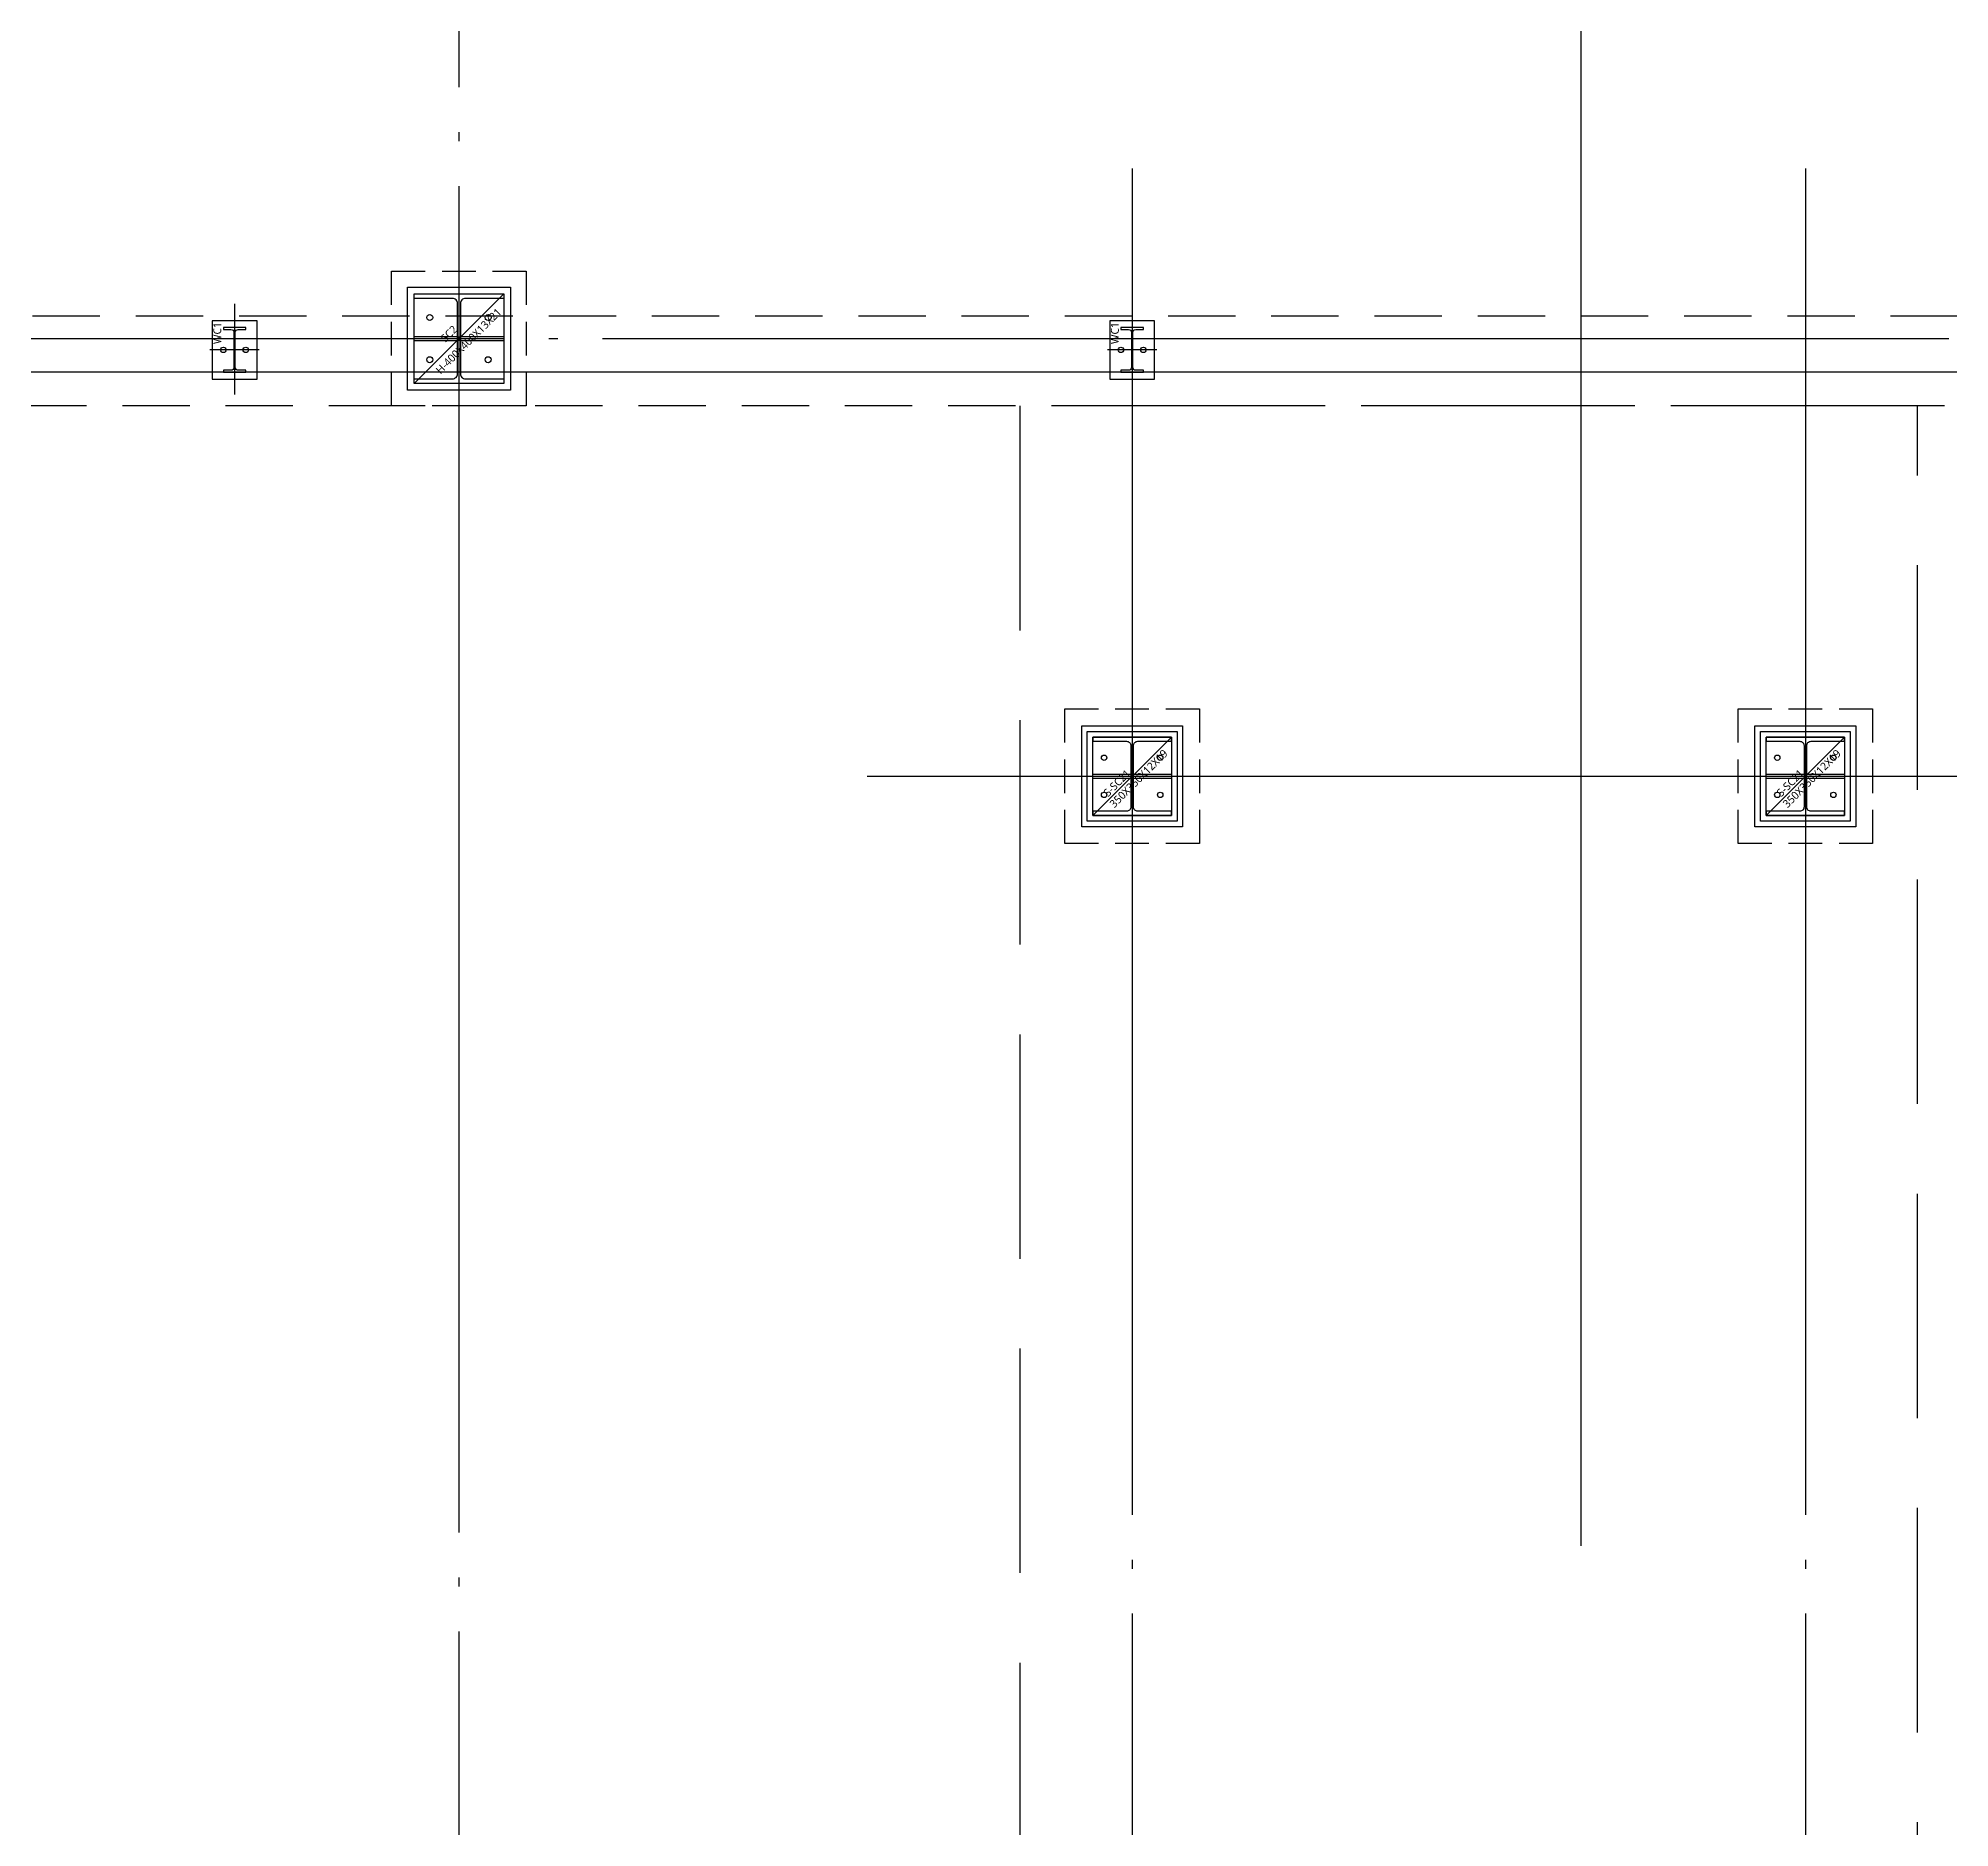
# Model space of a CAD drawing. Header units: millimetres. Extents: x -734060 to 504600, y -7739 to 118800.
# Drawn here: x -235775 to -227256, y 36265 to 44239 of the extents above; entities that cross this region are included whole.
import ezdxf
from ezdxf.enums import TextEntityAlignment as Align

# ---------------------------------------------------------------- set-up
doc = ezdxf.new("R2010")
doc.units = ezdxf.units.MM
doc.header["$LTSCALE"] = 200
for name, pattern in [('CEN-GAUN', [32.2, 30, -1, 0.2, -1]), ('CONTINOUS', [0]), ('DASH', [0.35, 0.25, -0.1]), ('H3', [3, 2, -1]), ('HID', [2.3, 1.5, -0.8]), ('HIDDEN', [0.375, 0.25, -0.125])]:
    doc.linetypes.add(name, pattern=pattern)
doc.layers.get('DEFPOINTS').update_dxf_attribs({"color": 137})
for name, color, linetype in [('0-S-col', 4, 'Continuous'), ('0-기초', 4, 'H3'), ('09GIRDER', 2, 'Continuous'), ('CEN', 1, 'CEN-GAUN'), ('ETC', 8, 'Continuous'), ('G', 3, 'Continuous'), ('HAT-INS', 250, 'Continuous'), ('STEEL BASE', 13, 'Continuous'), ('WAL', 3, 'Continuous'), ('Z-하부구조체', 6, 'HIDDEN')]:
    doc.layers.add(name, color=color, linetype=linetype)
doc.layers.add('TEMP', color=171, linetype='Continuous', plot=False)
doc.styles.add('스타일1', font='malgun.ttf')

# ---------------------------------------------------------------- blocks, each defined once
blk = doc.blocks.new('X-CEN11')
at = {"layer": 'CEN', "color": 14, "linetype": 'CONTINOUS'}
blk.add_line((66000, 4216.4), (66000, -48378.3), dxfattribs=at)
blk = doc.blocks.new('X-CEN')
at = {"layer": 'CEN'}
for p, q in [((61000, 9200), (61000, -53000)), ((64000, -42241.2), (64000, -73656.4)), ((67000, -42241.2), (67000, -73656.4)), ((-9200, -43000), (76000, -43000)), ((62818.8, -44950), (76000, -44950))]:
    blk.add_line(p, q, dxfattribs=at)
blk = doc.blocks.new('S-SC21')
at = {"layer": '0-S-col'}
blk.add_lwpolyline([(-175, -175), (175, -175), (175, -156), (25.2, -156, -0.414214), (6, -136.8), (6, 136.7, -0.414214), (25.2, 156), (175, 156), (175, 175), (-175, 175), (-175, 156), (-25.2, 156, -0.414214), (-6, 136.7), (-6, -136.8, -0.414214), (-25.2, -156), (-175, -156)], format="xyb", close=True, dxfattribs=at)
at = {"layer": 'DEFPOINTS'}
blk.add_line((-175, -175), (175, 175), dxfattribs=at)
for points in [[(-200, 200), (200, 200), (200, -200), (-200, -200)], [(-175, 175), (175, 175), (175, -175), (-175, -175)]]:
    blk.add_lwpolyline(points, close=True, dxfattribs=at)
at = {"layer": 'STEEL BASE'}
for points in [[(-225, 225), (225, 225), (225, -225), (-225, -225)], [(-175, 9.5), (-6, 9.5), (-6, -9.5), (-175, -9.5)], [(6, 9.5), (175, 9.5), (175, -9.5), (6, -9.5)]]:
    blk.add_lwpolyline(points, close=True, dxfattribs=at)
for centre in [(-125, 82.7), (125, 82.7), (-125, -82.8), (125, -82.8)]:
    blk.add_circle(centre, 12, dxfattribs=at)
at = {"layer": 'DEFPOINTS', "style": '스타일1'}
for s, p in [('350X350X12X19', (-79.5, -143.1)), ('S-SC21', (-106.9, -93.6))]:
    blk.add_text(s, height=35, rotation=45, dxfattribs=at).set_placement(p)
blk = doc.blocks.new('S-SC2')
at = {"layer": '09GIRDER'}
blk.add_lwpolyline([(-200, -200), (-200, -179), (-28.5, -179, 0.414214), (-6.5, -157), (-6.5, 157, 0.414214), (-28.5, 179), (-200, 179), (-200, 200), (200, 200), (200, 179), (28.5, 179, 0.414214), (6.5, 157), (6.5, -157, 0.414214), (28.5, -179), (200, -179), (200, -200)], format="xyb", close=True, dxfattribs=at)
at = {"layer": 'DEFPOINTS'}
blk.add_line((-200, -200), (200, 200), dxfattribs=at)
blk.add_lwpolyline([(-200, 200), (200, 200), (200, -200), (-200, -200)], close=True, dxfattribs=at)
at = {"layer": 'STEEL BASE'}
for points in [[(-230, 230), (230, 230), (230, -230), (-230, -230)], [(-200, 9.5), (-6.5, 9.5), (-6.5, -9.5), (-200, -9.5)], [(6.5, 9.5), (200, 9.5), (200, -9.5), (6.5, -9.5)]]:
    blk.add_lwpolyline(points, close=True, dxfattribs=at)
for centre in [(-130, 94.2), (130, 94.2), (-130, -94.2), (130, -94.2)]:
    blk.add_circle(centre, 13.5, dxfattribs=at)
at = {"layer": 'DEFPOINTS', "style": '스타일1'}
for s, p in [('H-400X400X13X21', (42.7, -10.5)), ('SC2', (-44.5, 22))]:
    blk.add_text(s, height=35, rotation=45, dxfattribs=at).set_placement(p, align=Align.MIDDLE_CENTER)
blk = doc.blocks.new('S-WC1')
at = {"layer": 'DEFPOINTS'}
for p, q in [((0, 205), (0, -199)), ((110, 0), (-110, 0))]:
    blk.add_line(p, q, dxfattribs=at)
at = {"layer": 'STEEL BASE'}
blk.add_lwpolyline([(100, 130), (-100, 130), (-100, -130), (100, -130)], close=True, dxfattribs=at)
for centre in [(-50, 0), (50, 0)]:
    blk.add_circle(centre, 12, dxfattribs=at)
at = {"layer": 'WAL'}
blk.add_lwpolyline([(50, -100), (50, -91), (16, -91, -0.414214), (3, -78), (3, 78, -0.414214), (16, 91), (50, 91), (50, 100), (-50, 100), (-50, 91), (-16, 91, -0.414214), (-3, 78), (-3, -78, -0.414214), (-16, -91), (-50, -91), (-50, -100)], format="xyb", close=True, dxfattribs=at)
at = {"layer": 'TEMP', "style": '스타일1'}
blk.add_text('WC1', height=35, rotation=90, dxfattribs=at).set_placement((-59.6, 26))
blk = doc.blocks.new('x-stu-1Fcol')
for name, p in [('S-WC1', (60000, -43050)), ('S-SC2', (61000, -43000)), ('S-WC1', (64000, -43050)), ('S-SC21', (64000, -44950)), ('S-SC21', (67000, -44950))]:
    blk.add_blockref(name, p)
blk = doc.blocks.new('X-S-PDH')
at = {"layer": 'Z-하부구조체', "color": 251, "ltscale": 3}
for points in [[(60700, -42700), (61300, -42700), (61300, -43300), (60700, -43300)], [(63700, -44650), (64300, -44650), (64300, -45250), (63700, -45250)], [(66700, -44650), (67300, -44650), (67300, -45250), (66700, -45250)]]:
    blk.add_lwpolyline(points, close=True, dxfattribs=at)

msp = doc.modelspace()

# ---------------------------------------------------------------- linework, layer by layer
at = {"layer": 'DEFPOINTS'}
msp.add_lwpolyline([(-295050, 86050), (-223750, 86050), (-223750, 42750), (-295050, 42750)], close=True, dxfattribs=at)
at = {"layer": 'ETC', "linetype": 'DASH', "ltscale": 20}
msp.add_lwpolyline([(-227400, 11490), (-227400, 42600), (-231400, 42600), (-231400, 11590)], dxfattribs=at)
at = {"layer": 'G', "color": 7, "linetype": 'HID'}
for points in [[(-295200, 86200), (-223600, 86200), (-223600, 42600), (-295200, 42600)], [(-294800, 85800), (-224000, 85800), (-224000, 43000), (-294800, 43000)]]:
    msp.add_lwpolyline(points, close=True, dxfattribs=at)

# ---------------------------------------------------------------- block references
for name in ['X-S-PDH', 'x-stu-1Fcol']:
    msp.add_blockref(name, (-294900, 85900))
at = {"layer": '0-기초', "color": 252, "linetype": 'CONTINOUS', "ltscale": 3}
msp.add_blockref('X-CEN11', (-294900, 85900), dxfattribs=at)
at = {"layer": 'HAT-INS'}
msp.add_blockref('X-CEN', (-294900, 85900), dxfattribs=at)

doc.saveas('drawing.dxf')
